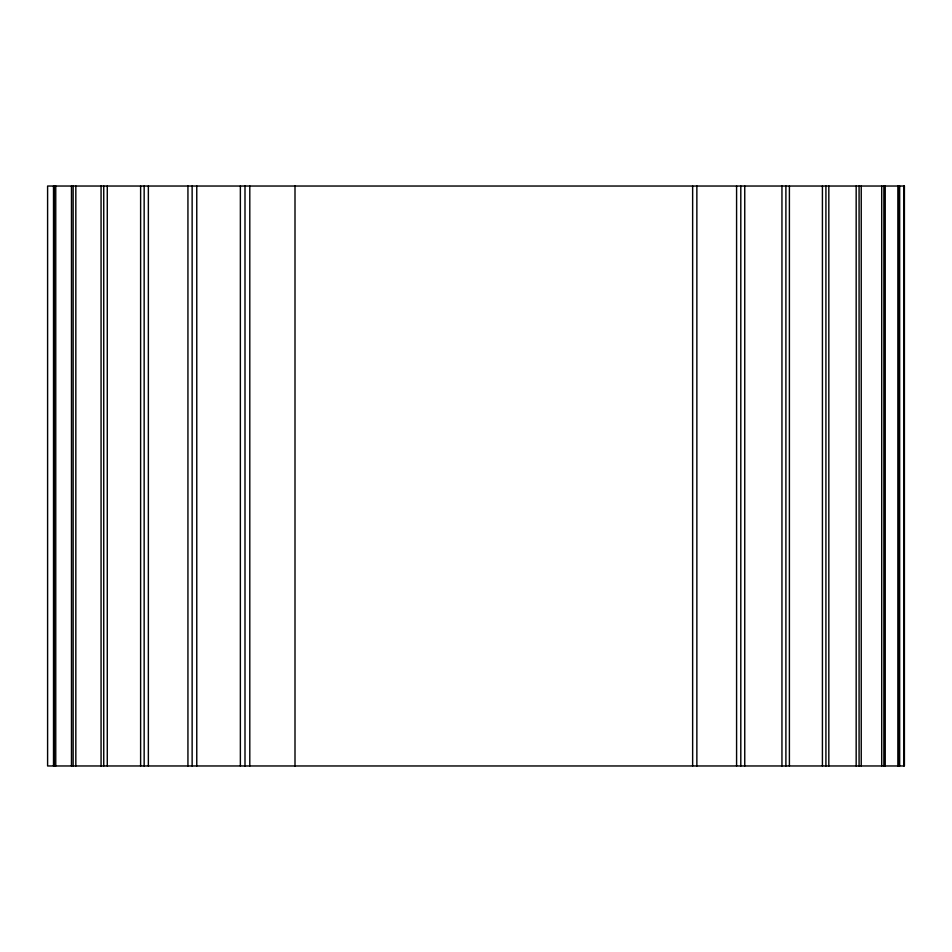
<?xml version="1.0" encoding="UTF-8"?>
<svg xmlns="http://www.w3.org/2000/svg" width="952" height="952" viewBox="0 0 952 952"><rect width="100%" height="100%" fill="white"/><g stroke="black" fill="none" stroke-linecap="round" stroke-linejoin="round"><path stroke-width="1.43" d="M903.948 186.033L903.948 765.967M899.664 186.033L899.664 765.967M899.212 186.033L899.212 765.967M897.867 186.033L897.867 765.967M885.217 186.033L885.217 765.967M883.872 186.033L883.872 765.967M881.707 186.033L881.707 765.967M861.239 186.033L861.239 765.967M859.073 186.033L859.073 765.967M856.169 186.033L856.169 765.967M828.823 186.033L828.823 765.967M825.919 186.033L825.919 765.967M822.421 186.033L822.421 765.967M789.398 186.033L789.398 765.967M785.9 186.033L785.9 765.967M781.949 186.033L781.949 765.967M744.75 186.033L744.75 765.967M740.799 186.033L740.799 765.967M736.586 186.033L736.586 765.967M696.864 186.033L696.864 765.967M692.639 186.033L692.639 765.967M295.001 186.033L295.001 765.967M249.793 186.033L249.793 765.967M244.997 186.033L244.997 765.967M240.368 186.033L240.368 765.967M196.766 186.033L196.766 765.967M192.137 186.033L192.137 765.967M187.937 186.033L187.937 765.967M148.357 186.033L148.357 765.967M144.157 186.033L144.157 765.967M140.622 186.033L140.622 765.967M107.279 186.033L107.279 765.967M103.744 186.033L103.744 765.967M101.067 186.033L101.067 765.967M75.827 186.033L75.827 765.967M73.149 186.033L73.149 765.967M71.483 186.033L71.483 765.967M55.752 186.033L55.752 765.967M54.074 186.033L54.074 765.967M53.514 186.033L53.514 765.967M904.4 186.033L47.6 186.033L47.6 765.967L904.4 765.967L904.4 186.033"/></g></svg>
